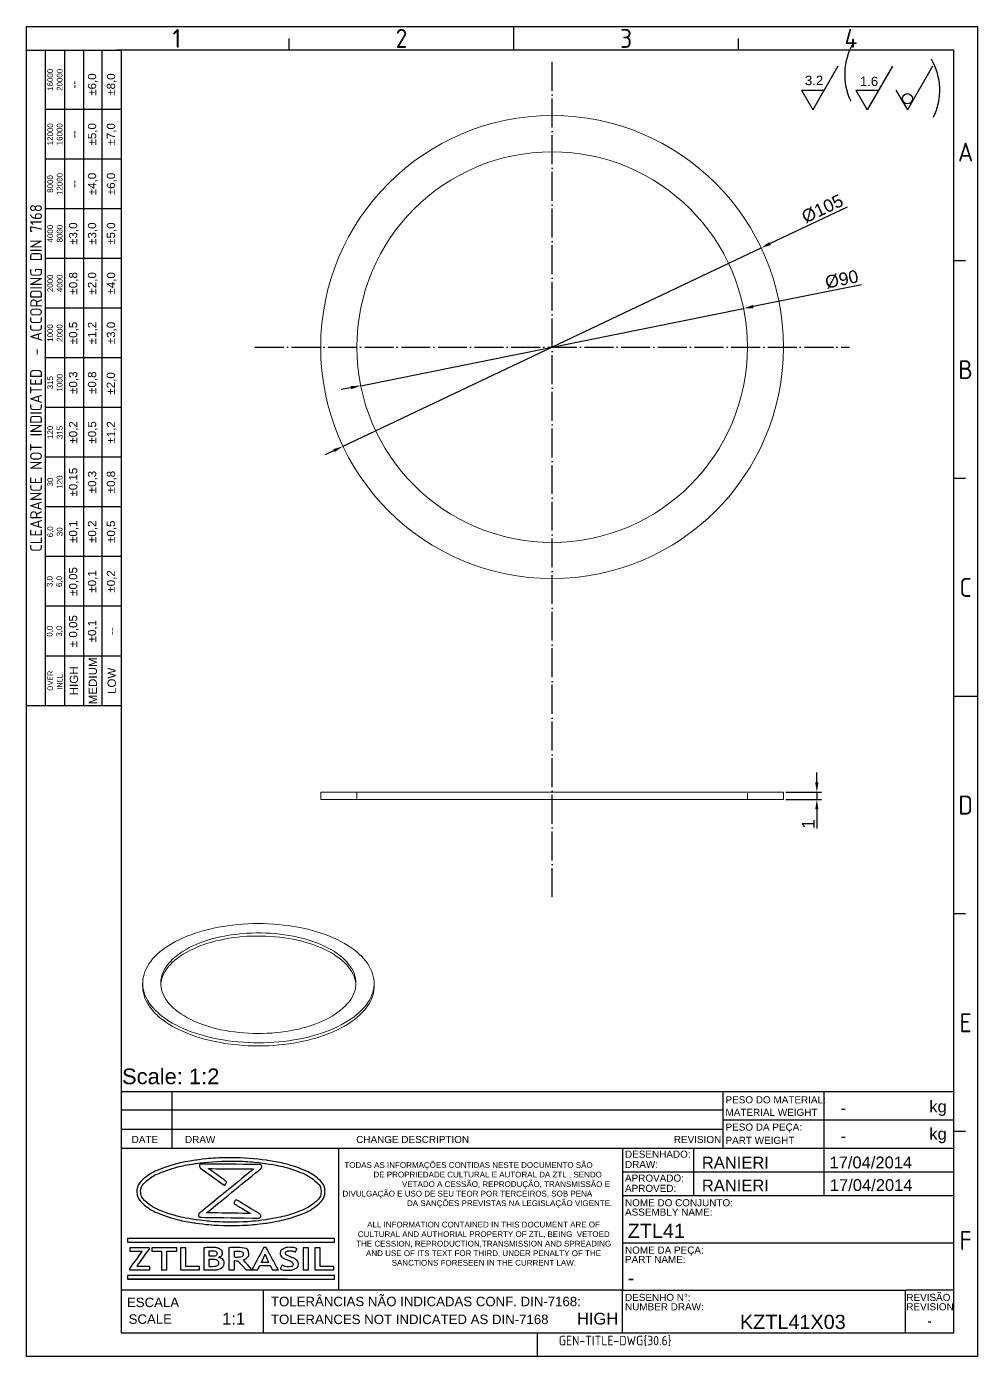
# Model space of a CAD drawing. Header units: millimetres. Extents: x 4337 to 4534, y 1258 to 1534.
import ezdxf
from ezdxf.enums import TextEntityAlignment as Align

# ---------------------------------------------------------------- set-up
doc = ezdxf.new("R2010")
doc.units = ezdxf.units.MM
for name, pattern in [('ACAD_ISO02W100', [15, 12, -3]), ('ACAD_ISO04W100', [30, 24, -3, 0, -3]), ('HIDDEN', [1.905, 1.27, -0.635])]:
    doc.linetypes.add(name, pattern=pattern)
for name, color, linetype, lineweight in [('AM_4', 1, 'ACAD_ISO04W100', 25), ('AM_5', 5, 'Continuous', 25), ('AM_8', 40, 'ACAD_ISO02W100', 35)]:
    doc.layers.add(name, color=color, linetype=linetype, lineweight=lineweight)
doc.layers.add('Camada 1', color=7, linetype='Continuous')
doc.styles.add('ACISOTS', font='isocp.shx', dxfattribs={"height": 1})
doc.styles.get("Standard").update_dxf_attribs({"font": 'arial.ttf'})
doc.dimstyles.new('ISO-25', dxfattribs={"dimscale": 0.75, "dimtxt": 3.5, "dimasz": 2.75, "dimexe": 1.25, "dimexo": 0.625, "dimtad": 1, "dimtxsty": 'Standard', "dimcen": 2.5, "dimadec": 0, "dimazin": 0, "dimtfac": 1, "dimtmove": 0, "dimatfit": 3, "dimfxl": 1, "dimarcsym": 0})

# ---------------------------------------------------------------- blocks, each defined once
blk = doc.blocks.new('*D31')
at = {"layer": 'AM_5', "color": 0, "lineweight": -2, "ltscale": 0.25, "transparency": 16777216}
for p, q in [((4506.86, 1496.44), (4490.86, 1488.85)), ((4402.27, 1446.82), (4489, 1487.97)), ((4400.4, 1445.93), (4398.54, 1445.05))]:
    blk.add_line(p, q, dxfattribs=at)
at = {"layer": 'AM_5', "color": 0, "ltscale": 0.25, "transparency": 16777216}
for points in [[(4490.71, 1489.17), (4491.01, 1488.54), (4489, 1487.97)], [(4400.26, 1446.24), (4400.55, 1445.62), (4402.27, 1446.82)]]:
    blk.add_solid(points, dxfattribs=at)
at = {"layer": 'Defpoints', "color": 0, "ltscale": 0.25, "transparency": 16777216}
for p in [(4489, 1487.97), (4402.27, 1446.82)]:
    blk.add_point(p, dxfattribs=at)
at = {"layer": 'AM_5', "color": 0, "ltscale": 0.25, "transparency": 16777216, "insert": (4501.71, 1496.08), "char_height": 2.625, "attachment_point": 5, "rotation": 25.3835}
blk.add_mtext('%%C105', dxfattribs=at)
blk = doc.blocks.new('*D32')
at = {"layer": 'AM_5', "color": 0, "lineweight": -2, "ltscale": 0.25, "transparency": 16777216}
for p, q in [((4509.79, 1480.33), (4487.36, 1475.81)), ((4405.93, 1459.39), (4485.33, 1475.4)), ((4403.91, 1458.98), (4401.89, 1458.57))]:
    blk.add_line(p, q, dxfattribs=at)
at = {"layer": 'AM_5', "color": 0, "ltscale": 0.25, "transparency": 16777216}
for points in [[(4487.29, 1476.14), (4487.42, 1475.47), (4485.33, 1475.4)], [(4403.84, 1459.32), (4403.98, 1458.65), (4405.93, 1459.39)]]:
    blk.add_solid(points, dxfattribs=at)
at = {"layer": 'Defpoints', "color": 0, "ltscale": 0.25, "transparency": 16777216}
for p in [(4485.33, 1475.4), (4405.93, 1459.39)]:
    blk.add_point(p, dxfattribs=at)
at = {"layer": 'AM_5', "color": 0, "ltscale": 0.25, "transparency": 16777216, "insert": (4505.72, 1481.43), "char_height": 2.625, "attachment_point": 5, "rotation": 11.3987}
blk.add_mtext('%%C90', dxfattribs=at)
blk = doc.blocks.new('*D33')
at = {"layer": 'AM_5', "color": 0, "lineweight": -2, "ltscale": 0.25, "transparency": 16777216}
for p, q in [((4500.55, 1377.16), (4500.55, 1379.22)), ((4494.1, 1375.09), (4501.48, 1375.09)), ((4494.1, 1373.59), (4501.48, 1373.59)), ((4500.55, 1375.09), (4500.55, 1373.59)), ((4500.55, 1371.53), (4500.55, 1367.56))]:
    blk.add_line(p, q, dxfattribs=at)
at = {"layer": 'AM_5', "color": 0, "ltscale": 0.25, "transparency": 16777216}
for points in [[(4500.2, 1377.16), (4500.89, 1377.16), (4500.55, 1375.09)], [(4500.2, 1371.53), (4500.89, 1371.53), (4500.55, 1373.59)]]:
    blk.add_solid(points, dxfattribs=at)
at = {"layer": 'Defpoints', "color": 0, "ltscale": 0.25, "transparency": 16777216}
for p in [(4493.63, 1375.09), (4493.63, 1373.59), (4500.55, 1373.59)]:
    blk.add_point(p, dxfattribs=at)
at = {"layer": 'AM_5', "color": 0, "ltscale": 0.25, "transparency": 16777216, "insert": (4498.76, 1368.52), "char_height": 2.62, "attachment_point": 5, "rotation": 90}
blk.add_mtext('1', dxfattribs=at)

msp = doc.modelspace()

# ---------------------------------------------------------------- linework, layer by layer
at = {"color": 135, "lineweight": 25}
for p, q in [((4336.627, 1258.121), (4336.627, 1533.846)), ((4336.627, 1533.846), (4533.853, 1533.846)), ((4437.693, 1528.94), (4437.693, 1533.846)), ((4533.853, 1533.846), (4533.853, 1258.121)), ((4391.085, 1528.94), (4391.085, 1531.393)), ((4484.301, 1528.94), (4484.301, 1531.393)), ((4340.552, 1393.04), (4340.552, 1528.94)), ((4344.476, 1528.94), (4344.476, 1393.04)), ((4348.401, 1528.94), (4348.401, 1393.04)), ((4352.326, 1393.04), (4352.326, 1528.94)), ((4356.251, 1516.674), (4340.552, 1516.674)), ((4356.251, 1506.372), (4340.552, 1506.372)), ((4356.251, 1496.069), (4340.552, 1496.069)), ((4356.251, 1485.766), (4340.552, 1485.766)), ((4531.4, 1485.275), (4528.947, 1485.275)), ((4356.251, 1475.463), (4340.552, 1475.463)), ((4356.251, 1465.16), (4340.552, 1465.16)), ((4356.251, 1454.857), (4340.552, 1454.857)), ((4356.251, 1444.554), (4340.552, 1444.554)), ((4531.4, 1440.139), (4528.947, 1440.139)), ((4356.251, 1434.251), (4340.552, 1434.251)), ((4356.251, 1423.948), (4340.552, 1423.948)), ((4356.251, 1413.646), (4340.552, 1413.646)), ((4356.251, 1403.343), (4340.552, 1403.343)), ((4528.947, 1395.002), (4533.853, 1395.002)), ((4531.4, 1349.866), (4528.947, 1349.866)), ((4531.4, 1304.729), (4528.947, 1304.729)), ((4442.599, 1258.121), (4442.599, 1263.027)), ((4533.853, 1258.121), (4336.627, 1258.121))]:
    msp.add_line(p, q, dxfattribs=at)
for p, q in [((4528.947, 1528.94), (4355.27, 1528.94)), ((4356.251, 1528.94), (4356.251, 1263.027)), ((4528.947, 1263.027), (4528.947, 1528.94)), ((4356.251, 1313.07), (4528.947, 1313.07)), ((4356.251, 1313.07), (4356.251, 1263.027)), ((4356.251, 1313.07), (4481.11, 1313.07)), ((4366.852, 1301.295), (4366.852, 1313.07)), ((4481.11, 1301.295), (4481.11, 1313.07)), ((4501.963, 1313.07), (4501.963, 1307.182)), ((4528.947, 1263.027), (4528.947, 1313.07)), ((4481.11, 1309.145), (4356.251, 1309.145)), ((4481.11, 1307.182), (4528.947, 1307.182)), ((4501.963, 1307.182), (4501.963, 1301.295)), ((4356.251, 1305.22), (4481.11, 1305.22)), ((4356.251, 1301.295), (4460.261, 1301.295)), ((4401.322, 1301.295), (4401.322, 1271.858)), ((4460.261, 1301.295), (4460.261, 1282.652)), ((4460.261, 1301.295), (4528.947, 1301.295)), ((4474.98, 1301.295), (4474.98, 1291.483)), ((4501.963, 1301.295), (4501.963, 1291.483)), ((4460.261, 1296.389), (4528.947, 1296.389)), ((4460.261, 1291.483), (4528.947, 1291.483)), ((4460.261, 1282.652), (4460.261, 1271.858)), ((4460.261, 1281.67), (4528.947, 1281.67)), ((4460.261, 1271.858), (4356.251, 1271.858)), ((4385.688, 1271.858), (4385.688, 1263.027)), ((4460.261, 1263.027), (4460.261, 1271.858)), ((4460.261, 1271.858), (4519.135, 1271.858)), ((4518.893, 1271.858), (4518.893, 1263.027)), ((4528.947, 1271.858), (4519.135, 1271.858)), ((4356.251, 1263.027), (4528.947, 1263.027)), ((4356.251, 1263.027), (4528.947, 1263.027))]:
    msp.add_line(p, q)
at = {"color": 7, "linetype": 'Continuous', "lineweight": 15}
for p, q in [((4397.633, 1375.093), (4397.633, 1373.593)), ((4397.633, 1375.093), (4493.633, 1375.093)), ((4397.633, 1373.593), (4493.633, 1373.593)), ((4493.633, 1373.593), (4493.633, 1375.093)), ((4360.701, 1335.503), (4360.701, 1334.86)), ((4408.701, 1334.86), (4408.701, 1335.503))]:
    msp.add_line(p, q, dxfattribs=at)
at = {"color": 7, "linetype": 'HIDDEN', "lineweight": 0}
for p, q in [((4405.133, 1375.093), (4405.133, 1373.593)), ((4486.133, 1373.593), (4486.133, 1375.093))]:
    msp.add_line(p, q, dxfattribs=at)
at = {"color": 135, "lineweight": 25}
msp.add_lwpolyline([(4356.251, 1528.94), (4356.251, 1393.04), (4336.627, 1393.04), (4336.627, 1528.94)], close=True, dxfattribs=at)
at = {"color": 7, "linetype": 'Continuous', "lineweight": 15, "flags": 128}
for points in [[(4373.5, 1324.57), (4374.45, 1324.326), (4375.42, 1324.103), (4376.408, 1323.903), (4377.412, 1323.725), (4378.431, 1323.571), (4379.462, 1323.44), (4380.503, 1323.332), (4381.552, 1323.248), (4382.608, 1323.189), (4383.667, 1323.153), (4384.729, 1323.142), (4385.79, 1323.154), (4386.85, 1323.191), (4387.905, 1323.252), (4388.954, 1323.337), (4389.995, 1323.446), (4391.025, 1323.579), (4392.043, 1323.734), (4393.046, 1323.913), (4394.034, 1324.115), (4395.003, 1324.338), (4395.951, 1324.584), (4396.878, 1324.851), (4397.781, 1325.139), (4398.658, 1325.447), (4399.508, 1325.775), (4400.329, 1326.122), (4401.119, 1326.487), (4401.878, 1326.87), (4402.602, 1327.269), (4403.292, 1327.685), (4403.945, 1328.117), (4404.561, 1328.562), (4405.137, 1329.021), (4405.674, 1329.493), (4406.169, 1329.977), (4406.623, 1330.472), (4407.033, 1330.976), (4407.4, 1331.489), (4407.723, 1332.01), (4408, 1332.538), (4408.232, 1333.072), (4408.418, 1333.61), (4408.557, 1334.152), (4408.65, 1334.697), (4408.695, 1335.244), (4408.694, 1335.791), (4408.646, 1336.337), (4408.551, 1336.882), (4408.409, 1337.424), (4408.221, 1337.962), (4407.987, 1338.495), (4407.707, 1339.023), (4407.382, 1339.543), (4407.013, 1340.056), (4406.6, 1340.56), (4406.144, 1341.054), (4405.646, 1341.537), (4405.108, 1342.008), (4404.529, 1342.467), (4403.911, 1342.912), (4403.256, 1343.342), (4402.565, 1343.757), (4401.838, 1344.156), (4401.078, 1344.538), (4400.286, 1344.902), (4399.464, 1345.248), (4398.612, 1345.575), (4397.734, 1345.882), (4396.829, 1346.169), (4395.901, 1346.435), (4394.952, 1346.679), (4393.982, 1346.902), (4392.994, 1347.102), (4391.989, 1347.28), (4390.971, 1347.434), (4389.94, 1347.565), (4388.899, 1347.673), (4387.849, 1347.757), (4386.794, 1347.816), (4385.734, 1347.852), (4384.673, 1347.863), (4383.611, 1347.851), (4382.552, 1347.814), (4381.496, 1347.753), (4380.447, 1347.668), (4379.407, 1347.559), (4378.376, 1347.427), (4377.359, 1347.271), (4376.355, 1347.092), (4375.368, 1346.891), (4374.399, 1346.667), (4373.45, 1346.421), (4372.523, 1346.154), (4371.621, 1345.866), (4370.743, 1345.558), (4369.893, 1345.23), (4369.072, 1344.884), (4368.282, 1344.518), (4367.524, 1344.135), (4366.799, 1343.736), (4366.11, 1343.32), (4365.456, 1342.889), (4364.841, 1342.443), (4364.264, 1341.984), (4363.728, 1341.512), (4363.232, 1341.028), (4362.779, 1340.534), (4362.368, 1340.029), (4362.001, 1339.516), (4361.679, 1338.995), (4361.401, 1338.467), (4361.169, 1337.933), (4360.984, 1337.395), (4360.844, 1336.853), (4360.752, 1336.308), (4360.706, 1335.761), (4360.707, 1335.215), (4360.755, 1334.668), (4360.851, 1334.124), (4360.992, 1333.582), (4361.18, 1333.043), (4361.415, 1332.51), (4361.695, 1331.982), (4362.019, 1331.462), (4362.389, 1330.949), (4362.802, 1330.445), (4363.257, 1329.951), (4363.755, 1329.468), (4364.294, 1328.997), (4364.873, 1328.538), (4365.49, 1328.093), (4366.145, 1327.663), (4366.837, 1327.248), (4367.563, 1326.849), (4368.323, 1326.467), (4369.115, 1326.103), (4369.938, 1325.757), (4370.789, 1325.43), (4371.668, 1325.123), (4372.572, 1324.836), (4373.5, 1324.57)], [(4375.25, 1326.278), (4376.12, 1326.056), (4377.009, 1325.855), (4377.916, 1325.676), (4378.838, 1325.52), (4379.775, 1325.386), (4380.722, 1325.276), (4381.678, 1325.19), (4382.642, 1325.127), (4383.61, 1325.088), (4384.581, 1325.073), (4385.552, 1325.082), (4386.521, 1325.115), (4387.486, 1325.172), (4388.444, 1325.253), (4389.394, 1325.357), (4390.333, 1325.485), (4391.259, 1325.635), (4392.17, 1325.808), (4393.064, 1326.004), (4393.939, 1326.222), (4394.792, 1326.46), (4395.622, 1326.72), (4396.427, 1327), (4397.205, 1327.299), (4397.954, 1327.617), (4398.673, 1327.954), (4399.36, 1328.307), (4400.013, 1328.678), (4400.631, 1329.064), (4401.212, 1329.464), (4401.755, 1329.879), (4402.259, 1330.307), (4402.722, 1330.746), (4403.144, 1331.197), (4403.524, 1331.657), (4403.86, 1332.126), (4404.153, 1332.603), (4404.4, 1333.087), (4404.602, 1333.576), (4404.759, 1334.07), (4404.869, 1334.567), (4404.933, 1335.066), (4404.95, 1335.566), (4404.921, 1336.066), (4404.845, 1336.564), (4404.723, 1337.061), (4404.555, 1337.553), (4404.342, 1338.041), (4404.083, 1338.523), (4403.779, 1338.998), (4403.432, 1339.466), (4403.041, 1339.924), (4402.609, 1340.371), (4402.135, 1340.808), (4401.621, 1341.232), (4401.068, 1341.644), (4400.478, 1342.041), (4399.851, 1342.423), (4399.189, 1342.789), (4398.494, 1343.138), (4397.768, 1343.47), (4397.011, 1343.784), (4396.226, 1344.078), (4395.414, 1344.353), (4394.578, 1344.607), (4393.719, 1344.841), (4392.839, 1345.053), (4391.941, 1345.243), (4391.026, 1345.41), (4390.096, 1345.555), (4389.154, 1345.677), (4388.202, 1345.775), (4387.242, 1345.85), (4386.276, 1345.9), (4385.306, 1345.927), (4384.335, 1345.93), (4383.365, 1345.909), (4382.397, 1345.864), (4381.435, 1345.796), (4380.481, 1345.703), (4379.536, 1345.587), (4378.603, 1345.448), (4377.685, 1345.286), (4376.782, 1345.102), (4375.898, 1344.895), (4375.033, 1344.667), (4374.191, 1344.418), (4373.374, 1344.148), (4372.582, 1343.858), (4371.818, 1343.549), (4371.084, 1343.222), (4370.381, 1342.877), (4369.711, 1342.515), (4369.075, 1342.136), (4368.476, 1341.743), (4367.913, 1341.335), (4367.39, 1340.914), (4366.906, 1340.48), (4366.463, 1340.035), (4366.062, 1339.579), (4365.704, 1339.115), (4365.39, 1338.641), (4365.12, 1338.161), (4364.895, 1337.674), (4364.715, 1337.183), (4364.582, 1336.687), (4364.495, 1336.189), (4364.454, 1335.689), (4364.46, 1335.189), (4364.512, 1334.69), (4364.611, 1334.192), (4364.756, 1333.698), (4364.947, 1333.207), (4365.184, 1332.722), (4365.465, 1332.243), (4365.79, 1331.772), (4366.159, 1331.309), (4366.571, 1330.856), (4367.025, 1330.414), (4367.519, 1329.983), (4368.052, 1329.565), (4368.624, 1329.161), (4369.233, 1328.771), (4369.877, 1328.397), (4370.556, 1328.039), (4371.267, 1327.699), (4372.009, 1327.376), (4372.78, 1327.072), (4373.578, 1326.787), (4374.402, 1326.522), (4375.25, 1326.278)], [(4404.941, 1335.181), (4404.921, 1335.423), (4404.845, 1335.922), (4404.723, 1336.418), (4404.555, 1336.91), (4404.342, 1337.398), (4404.083, 1337.88), (4403.779, 1338.356), (4403.432, 1338.823), (4403.041, 1339.281), (4402.609, 1339.728), (4402.135, 1340.165), (4401.621, 1340.59), (4401.068, 1341.001), (4400.478, 1341.398), (4399.851, 1341.78), (4399.189, 1342.146), (4398.494, 1342.495), (4397.768, 1342.827), (4397.011, 1343.141), (4396.226, 1343.435), (4395.414, 1343.71), (4394.578, 1343.964), (4393.719, 1344.198), (4392.839, 1344.41), (4391.941, 1344.6), (4391.026, 1344.767), (4390.096, 1344.912), (4389.154, 1345.034), (4388.202, 1345.132), (4387.242, 1345.207), (4386.276, 1345.258), (4385.306, 1345.285), (4384.335, 1345.287), (4383.365, 1345.266), (4382.397, 1345.221), (4381.435, 1345.153), (4380.481, 1345.06), (4379.536, 1344.944), (4378.603, 1344.805), (4377.685, 1344.643), (4376.782, 1344.459), (4375.898, 1344.252), (4375.033, 1344.024), (4374.191, 1343.775), (4373.374, 1343.505), (4372.582, 1343.215), (4371.818, 1342.906), (4371.084, 1342.579), (4370.381, 1342.234), (4369.711, 1341.872), (4369.075, 1341.494), (4368.476, 1341.1), (4367.913, 1340.692), (4367.39, 1340.271), (4366.906, 1339.837), (4366.463, 1339.392), (4366.062, 1338.937), (4365.704, 1338.472), (4365.39, 1337.998), (4365.12, 1337.518), (4364.895, 1337.031), (4364.715, 1336.54), (4364.582, 1336.044), (4364.495, 1335.546), (4364.46, 1335.181)], [(4360.701, 1334.86), (4360.707, 1334.572), (4360.755, 1334.025), (4360.851, 1333.481), (4360.992, 1332.939), (4361.18, 1332.4), (4361.415, 1331.867), (4361.695, 1331.339), (4362.019, 1330.819), (4362.389, 1330.306), (4362.802, 1329.802), (4363.257, 1329.308), (4363.755, 1328.825), (4364.294, 1328.354), (4364.873, 1327.895), (4365.49, 1327.45), (4366.145, 1327.02), (4366.837, 1326.605), (4367.563, 1326.206), (4368.323, 1325.824), (4369.115, 1325.46), (4369.938, 1325.114), (4370.789, 1324.787), (4371.668, 1324.48), (4372.572, 1324.193), (4373.5, 1323.927)], [(4373.5, 1323.927), (4374.45, 1323.683), (4375.42, 1323.46), (4376.408, 1323.26), (4377.412, 1323.083), (4378.431, 1322.928), (4379.462, 1322.797), (4380.503, 1322.689), (4381.552, 1322.606), (4382.608, 1322.546), (4383.667, 1322.51), (4384.729, 1322.499), (4385.79, 1322.511), (4386.85, 1322.548), (4387.905, 1322.609), (4388.954, 1322.694), (4389.995, 1322.803), (4391.025, 1322.936), (4392.043, 1323.091), (4393.046, 1323.27), (4394.034, 1323.472), (4395.003, 1323.695), (4395.951, 1323.941), (4396.878, 1324.208), (4397.781, 1324.496), (4398.658, 1324.804), (4399.508, 1325.132), (4400.329, 1325.479), (4401.119, 1325.844), (4401.878, 1326.227), (4402.602, 1326.627), (4403.292, 1327.042), (4403.945, 1327.474), (4404.561, 1327.919), (4405.137, 1328.379), (4405.674, 1328.85), (4406.169, 1329.334), (4406.623, 1329.829), (4407.033, 1330.333), (4407.4, 1330.846), (4407.723, 1331.367), (4408, 1331.895), (4408.232, 1332.429), (4408.418, 1332.967), (4408.557, 1333.51), (4408.65, 1334.054), (4408.695, 1334.601), (4408.701, 1334.86)]]:
    msp.add_lwpolyline(points, dxfattribs=at)
at = {"color": 7, "linetype": 'Continuous', "lineweight": 15}
for radius in [48, 40.5]:
    msp.add_circle((4445.633, 1467.394), radius, dxfattribs=at)
at = {"layer": 'AM_4', "ltscale": 0.25}
for p, q in [((4445.633, 1353.335), (4445.633, 1527.03)), ((4383.968, 1467.394), (4507.297, 1467.394))]:
    msp.add_line(p, q, dxfattribs=at)
at = {"layer": 'AM_5'}
for p, q in [((4504.932, 1525.608), (4499.715, 1516.572)), ((4516.23, 1525.608), (4511.013, 1516.572)), ((4524.538, 1525.608), (4519.321, 1516.572)), ((4497.343, 1520.679), (4502.086, 1520.679)), ((4497.343, 1520.679), (4499.715, 1516.572)), ((4508.642, 1520.679), (4513.385, 1520.679)), ((4508.642, 1520.679), (4511.013, 1516.572)), ((4516.95, 1520.679), (4519.321, 1516.572))]:
    msp.add_line(p, q, dxfattribs=at)
msp.add_circle((4519.33, 1518.899), 1.052, dxfattribs=at)
for centre, start, end in [((4519.087, 1523.941), 149.81687, 205.95777), ((4513.275, 1520.67), 334.04223, 30.18313)]:
    msp.add_arc(centre, 12.771, start, end, dxfattribs=at)
at = {"layer": 'AM_8', "color": 0, "linetype": 'Continuous'}
msp.add_line((4357.551, 1274.154), (4390.623, 1274.154), dxfattribs=at)
at = {"layer": 'Camada 1'}
for points, knots in [([(4379.008, 1299.307), (4381.612, 1299.307), (4384.101, 1299.125), (4386.375, 1298.795), (4386.375, 1298.795), (4388.738, 1298.452), (4390.869, 1297.949), (4392.657, 1297.325), (4392.657, 1297.325), (4394.492, 1296.684), (4395.973, 1295.911), (4396.985, 1295.046), (4396.985, 1295.046), (4397.97, 1294.204), (4398.515, 1293.273), (4398.515, 1292.288), (4398.515, 1292.288), (4398.515, 1291.303), (4397.97, 1290.371), (4396.985, 1289.529), (4396.985, 1289.529), (4395.973, 1288.664), (4394.492, 1287.891), (4392.657, 1287.251), (4392.657, 1287.251), (4390.869, 1286.627), (4388.738, 1286.123), (4386.375, 1285.78), (4386.375, 1285.78), (4384.101, 1285.45), (4381.612, 1285.268), (4379.008, 1285.268), (4379.008, 1285.268), (4376.403, 1285.268), (4373.914, 1285.45), (4371.64, 1285.78), (4371.64, 1285.78), (4369.277, 1286.123), (4367.146, 1286.627), (4365.358, 1287.251), (4365.358, 1287.251), (4363.523, 1287.891), (4362.043, 1288.664), (4361.03, 1289.529), (4361.03, 1289.529), (4360.045, 1290.371), (4359.5, 1291.303), (4359.5, 1292.288), (4359.5, 1292.288), (4359.5, 1293.273), (4360.045, 1294.204), (4361.03, 1295.046), (4361.03, 1295.046), (4362.043, 1295.911), (4363.523, 1296.684), (4365.358, 1297.325), (4365.358, 1297.325), (4367.146, 1297.949), (4369.277, 1298.452), (4371.64, 1298.795), (4371.64, 1298.795), (4373.914, 1299.125), (4376.403, 1299.307), (4379.008, 1299.307)], [0, 0, 0, 0, 0.0588235, 0.0588235, 0.0588235, 0.0882353, 0.1176471, 0.1176471, 0.1176471, 0.1470588, 0.1764706, 0.1764706, 0.1764706, 0.2058824, 0.2352941, 0.2352941, 0.2352941, 0.2647059, 0.2941176, 0.2941176, 0.2941176, 0.3235294, 0.3529412, 0.3529412, 0.3529412, 0.3823529, 0.4117647, 0.4117647, 0.4117647, 0.4411765, 0.4705882, 0.4705882, 0.4705882, 0.5, 0.5294118, 0.5294118, 0.5294118, 0.5588235, 0.5882353, 0.5882353, 0.5882353, 0.6176471, 0.6470588, 0.6470588, 0.6470588, 0.6764706, 0.7058824, 0.7058824, 0.7058824, 0.7352941, 0.7647059, 0.7647059, 0.7647059, 0.7941176, 0.8235294, 0.8235294, 0.8235294, 0.8529412, 0.8823529, 0.8823529, 0.8823529, 0.9411765, 1, 1, 1, 1]), ([(4379.008, 1298.615), (4376.449, 1298.615), (4374.007, 1298.437), (4371.781, 1298.114), (4371.781, 1298.114), (4369.467, 1297.779), (4367.385, 1297.289), (4365.643, 1296.681), (4365.643, 1296.681), (4363.948, 1296.089), (4362.582, 1295.391), (4361.652, 1294.623), (4361.652, 1294.623), (4360.769, 1293.894), (4360.281, 1293.105), (4360.281, 1292.288), (4360.281, 1292.288), (4360.281, 1291.471), (4360.769, 1290.681), (4361.652, 1289.953), (4361.652, 1289.953), (4362.582, 1289.185), (4363.948, 1288.486), (4365.643, 1287.894), (4365.643, 1287.894), (4367.385, 1287.286), (4369.467, 1286.796), (4371.781, 1286.461), (4371.781, 1286.461), (4374.007, 1286.138), (4376.449, 1285.96), (4379.008, 1285.96), (4379.008, 1285.96), (4381.567, 1285.96), (4384.008, 1286.138), (4386.235, 1286.461), (4386.235, 1286.461), (4388.548, 1286.796), (4390.63, 1287.286), (4392.372, 1287.894), (4392.372, 1287.894), (4394.067, 1288.486), (4395.433, 1289.185), (4396.363, 1289.953), (4396.363, 1289.953), (4397.246, 1290.681), (4397.734, 1291.471), (4397.734, 1292.288), (4397.734, 1292.288), (4397.734, 1293.105), (4397.246, 1293.894), (4396.363, 1294.623), (4396.363, 1294.623), (4395.433, 1295.391), (4394.067, 1296.089), (4392.372, 1296.681), (4392.372, 1296.681), (4390.63, 1297.289), (4388.548, 1297.779), (4386.234, 1298.114), (4386.234, 1298.114), (4384.008, 1298.437), (4381.566, 1298.615), (4379.008, 1298.615)], [0, 0, 0, 0, 0.0588235, 0.0588235, 0.0588235, 0.0882353, 0.1176471, 0.1176471, 0.1176471, 0.1470588, 0.1764706, 0.1764706, 0.1764706, 0.2058824, 0.2352941, 0.2352941, 0.2352941, 0.2647059, 0.2941176, 0.2941176, 0.2941176, 0.3235294, 0.3529412, 0.3529412, 0.3529412, 0.3823529, 0.4117647, 0.4117647, 0.4117647, 0.4411765, 0.4705882, 0.4705882, 0.4705882, 0.5, 0.5294118, 0.5294118, 0.5294118, 0.5588235, 0.5882353, 0.5882353, 0.5882353, 0.6176471, 0.6470588, 0.6470588, 0.6470588, 0.6764706, 0.7058824, 0.7058824, 0.7058824, 0.7352941, 0.7647059, 0.7647059, 0.7647059, 0.7941176, 0.8235294, 0.8235294, 0.8235294, 0.8529412, 0.8823529, 0.8823529, 0.8823529, 0.9411765, 1, 1, 1, 1]), ([(4377.385, 1293.782), (4377.385, 1293.782), (4372.712, 1297.131), (4372.712, 1297.131), (4372.712, 1297.131), (4372.364, 1297.381), (4372.505, 1298.013), (4372.915, 1298.01), (4372.915, 1298.01), (4372.915, 1298.01), (4384.985, 1297.913), (4384.985, 1297.913), (4384.985, 1297.913), (4385.381, 1297.91), (4385.528, 1297.312), (4385.205, 1297.049), (4385.205, 1297.049), (4385.205, 1297.049), (4373.968, 1287.894), (4373.968, 1287.894), (4373.968, 1287.894), (4373.968, 1287.894), (4383.075, 1287.748), (4383.075, 1287.748), (4383.075, 1287.748), (4383.075, 1287.748), (4380.012, 1289.593), (4380.012, 1289.593), (4380.012, 1289.593), (4379.811, 1289.715), (4379.609, 1289.836), (4379.785, 1290.257), (4379.785, 1290.257), (4379.96, 1290.678), (4380.162, 1290.557), (4380.363, 1290.435), (4380.363, 1290.435), (4380.363, 1290.435), (4384.955, 1287.669), (4384.955, 1287.669), (4384.955, 1287.669), (4385.331, 1287.442), (4385.198, 1286.768), (4384.775, 1286.775), (4384.775, 1286.775), (4384.775, 1286.775), (4372.706, 1286.969), (4372.706, 1286.969), (4372.706, 1286.969), (4372.31, 1286.975), (4372.166, 1287.57), (4372.488, 1287.833), (4372.488, 1287.833), (4372.488, 1287.833), (4383.713, 1296.978), (4383.713, 1296.978), (4383.713, 1296.978), (4383.713, 1296.978), (4374.358, 1297.053), (4374.358, 1297.053), (4374.358, 1297.053), (4374.358, 1297.053), (4377.789, 1294.595), (4377.789, 1294.595), (4377.789, 1294.595), (4377.98, 1294.458), (4378.171, 1294.321), (4377.969, 1293.914), (4377.969, 1293.914), (4377.767, 1293.508), (4377.576, 1293.645), (4377.385, 1293.782)], [0, 0, 0, 0, 0.0526316, 0.0526316, 0.0526316, 0.0789474, 0.1052632, 0.1052632, 0.1052632, 0.1315789, 0.1578947, 0.1578947, 0.1578947, 0.1842105, 0.2105263, 0.2105263, 0.2105263, 0.2368421, 0.2631579, 0.2631579, 0.2631579, 0.2894737, 0.3157895, 0.3157895, 0.3157895, 0.3421053, 0.3684211, 0.3684211, 0.3684211, 0.3947368, 0.4210526, 0.4210526, 0.4210526, 0.4473684, 0.4736842, 0.4736842, 0.4736842, 0.5, 0.5263158, 0.5263158, 0.5263158, 0.5526316, 0.5789474, 0.5789474, 0.5789474, 0.6052632, 0.6315789, 0.6315789, 0.6315789, 0.6578947, 0.6842105, 0.6842105, 0.6842105, 0.7105263, 0.7368421, 0.7368421, 0.7368421, 0.7631579, 0.7894737, 0.7894737, 0.7894737, 0.8157895, 0.8421053, 0.8421053, 0.8421053, 0.8684211, 0.8947368, 0.8947368, 0.8947368, 0.9473684, 1, 1, 1, 1]), ([(4357.635, 1282.559), (4357.635, 1282.559), (4400.381, 1282.559), (4400.381, 1282.559), (4400.381, 1282.559), (4400.381, 1282.559), (4400.465, 1282.559), (4400.465, 1282.559), (4400.465, 1282.559), (4400.465, 1282.559), (4400.465, 1282.475), (4400.465, 1282.475), (4400.465, 1282.475), (4400.465, 1282.475), (4400.465, 1281.919), (4400.465, 1281.919), (4400.465, 1281.919), (4400.465, 1281.919), (4400.465, 1281.835), (4400.465, 1281.835), (4400.465, 1281.835), (4400.465, 1281.835), (4400.381, 1281.835), (4400.381, 1281.835), (4400.381, 1281.835), (4400.381, 1281.835), (4357.635, 1281.835), (4357.635, 1281.835), (4357.635, 1281.835), (4357.635, 1281.835), (4357.551, 1281.835), (4357.551, 1281.835), (4357.551, 1281.835), (4357.551, 1281.835), (4357.551, 1281.919), (4357.551, 1281.919), (4357.551, 1281.919), (4357.551, 1281.919), (4357.551, 1282.475), (4357.551, 1282.475), (4357.551, 1282.475), (4357.551, 1282.475), (4357.551, 1282.559), (4357.551, 1282.559), (4357.551, 1282.559), (4357.551, 1282.559), (4357.635, 1282.559), (4357.635, 1282.559)], [0, 0, 0, 0, 0.0769231, 0.0769231, 0.0769231, 0.1153846, 0.1538462, 0.1538462, 0.1538462, 0.1923077, 0.2307692, 0.2307692, 0.2307692, 0.2692308, 0.3076923, 0.3076923, 0.3076923, 0.3461538, 0.3846154, 0.3846154, 0.3846154, 0.4230769, 0.4615385, 0.4615385, 0.4615385, 0.5, 0.5384615, 0.5384615, 0.5384615, 0.5769231, 0.6153846, 0.6153846, 0.6153846, 0.6538462, 0.6923077, 0.6923077, 0.6923077, 0.7307692, 0.7692308, 0.7692308, 0.7692308, 0.8076923, 0.8461538, 0.8461538, 0.8461538, 0.9230769, 1, 1, 1, 1]), ([(4357.976, 1276.053), (4357.976, 1276.053), (4357.976, 1276.317), (4357.976, 1276.317), (4357.976, 1276.317), (4357.976, 1276.317), (4360.591, 1279.934), (4360.591, 1279.934), (4360.591, 1279.934), (4360.591, 1279.934), (4358.02, 1279.934), (4358.02, 1279.934), (4358.02, 1279.934), (4358.02, 1279.934), (4358.02, 1280.661), (4358.02, 1280.661), (4358.02, 1280.661), (4358.02, 1280.661), (4362.107, 1280.661), (4362.107, 1280.661), (4362.107, 1280.661), (4362.107, 1280.661), (4362.107, 1280.396), (4362.107, 1280.396), (4362.107, 1280.396), (4362.107, 1280.396), (4359.484, 1276.78), (4359.484, 1276.78), (4359.484, 1276.78), (4359.484, 1276.78), (4362.201, 1276.78), (4362.201, 1276.78), (4362.201, 1276.78), (4362.201, 1276.78), (4362.201, 1276.053), (4362.201, 1276.053), (4362.201, 1276.053), (4362.201, 1276.053), (4357.976, 1276.053), (4357.976, 1276.053)], [0, 0, 0, 0, 0.0909091, 0.0909091, 0.0909091, 0.1363636, 0.1818182, 0.1818182, 0.1818182, 0.2272727, 0.2727273, 0.2727273, 0.2727273, 0.3181818, 0.3636364, 0.3636364, 0.3636364, 0.4090909, 0.4545455, 0.4545455, 0.4545455, 0.5, 0.5454545, 0.5454545, 0.5454545, 0.5909091, 0.6363636, 0.6363636, 0.6363636, 0.6818182, 0.7272727, 0.7272727, 0.7272727, 0.7727273, 0.8181818, 0.8181818, 0.8181818, 0.9090909, 1, 1, 1, 1]), ([(4365.736, 1279.934), (4365.736, 1279.934), (4365.736, 1276.053), (4365.736, 1276.053), (4365.736, 1276.053), (4365.736, 1276.053), (4364.623, 1276.053), (4364.623, 1276.053), (4364.623, 1276.053), (4364.623, 1276.053), (4364.623, 1279.934), (4364.623, 1279.934), (4364.623, 1279.934), (4364.623, 1279.934), (4362.629, 1279.934), (4362.629, 1279.934), (4362.629, 1279.934), (4362.629, 1279.934), (4362.629, 1280.661), (4362.629, 1280.661), (4362.629, 1280.661), (4362.629, 1280.661), (4367.819, 1280.661), (4367.819, 1280.661), (4367.819, 1280.661), (4367.819, 1280.661), (4367.819, 1279.934), (4367.819, 1279.934), (4367.819, 1279.934), (4367.819, 1279.934), (4365.736, 1279.934), (4365.736, 1279.934)], [0, 0, 0, 0, 0.1111111, 0.1111111, 0.1111111, 0.1666667, 0.2222222, 0.2222222, 0.2222222, 0.2777778, 0.3333333, 0.3333333, 0.3333333, 0.3888889, 0.4444444, 0.4444444, 0.4444444, 0.5, 0.5555556, 0.5555556, 0.5555556, 0.6111111, 0.6666667, 0.6666667, 0.6666667, 0.7222222, 0.7777778, 0.7777778, 0.7777778, 0.8888889, 1, 1, 1, 1]), ([(4368.546, 1276.053), (4368.546, 1276.053), (4368.546, 1280.661), (4368.546, 1280.661), (4368.546, 1280.661), (4368.546, 1280.661), (4369.659, 1280.661), (4369.659, 1280.661), (4369.659, 1280.661), (4369.659, 1280.661), (4369.659, 1276.78), (4369.659, 1276.78), (4369.659, 1276.78), (4369.659, 1276.78), (4372.493, 1276.78), (4372.493, 1276.78), (4372.493, 1276.78), (4372.493, 1276.78), (4372.493, 1276.053), (4372.493, 1276.053), (4372.493, 1276.053), (4372.493, 1276.053), (4368.546, 1276.053), (4368.546, 1276.053)], [0, 0, 0, 0, 0.1428571, 0.1428571, 0.1428571, 0.2142857, 0.2857143, 0.2857143, 0.2857143, 0.3571429, 0.4285714, 0.4285714, 0.4285714, 0.5, 0.5714286, 0.5714286, 0.5714286, 0.6428571, 0.7142857, 0.7142857, 0.7142857, 0.8571429, 1, 1, 1, 1]), ([(4375.308, 1276.053), (4375.308, 1276.053), (4373.39, 1276.053), (4373.39, 1276.053), (4373.39, 1276.053), (4373.39, 1276.053), (4373.39, 1280.657), (4373.39, 1280.657), (4373.39, 1280.657), (4374.236, 1280.686), (4374.828, 1280.701), (4375.166, 1280.701), (4375.166, 1280.701), (4375.818, 1280.701), (4376.326, 1280.599), (4376.693, 1280.394), (4376.693, 1280.394), (4377.06, 1280.19), (4377.242, 1279.898), (4377.242, 1279.52), (4377.242, 1279.52), (4377.242, 1279.155), (4376.979, 1278.866), (4376.455, 1278.654), (4376.455, 1278.654), (4377.234, 1278.455), (4377.624, 1278.044), (4377.624, 1277.421), (4377.624, 1277.421), (4377.624, 1277.002), (4377.407, 1276.67), (4376.978, 1276.423), (4376.978, 1276.423), (4376.547, 1276.177), (4375.99, 1276.053), (4375.308, 1276.053)], [0, 0, 0, 0, 0.1, 0.1, 0.1, 0.15, 0.2, 0.2, 0.2, 0.25, 0.3, 0.3, 0.3, 0.35, 0.4, 0.4, 0.4, 0.45, 0.5, 0.5, 0.5, 0.55, 0.6, 0.6, 0.6, 0.65, 0.7, 0.7, 0.7, 0.75, 0.8, 0.8, 0.8, 0.9, 1, 1, 1, 1]), ([(4374.503, 1280.004), (4374.503, 1280.004), (4374.503, 1278.899), (4374.503, 1278.899), (4374.503, 1278.899), (4374.674, 1278.892), (4374.854, 1278.887), (4375.042, 1278.887), (4375.042, 1278.887), (4375.767, 1278.887), (4376.129, 1279.087), (4376.129, 1279.487), (4376.129, 1279.487), (4376.129, 1279.842), (4375.801, 1280.019), (4375.142, 1280.019), (4375.142, 1280.019), (4374.968, 1280.019), (4374.755, 1280.013), (4374.503, 1280.004)], [0, 0, 0, 0, 0.1666667, 0.1666667, 0.1666667, 0.25, 0.3333333, 0.3333333, 0.3333333, 0.4166667, 0.5, 0.5, 0.5, 0.5833333, 0.6666667, 0.6666667, 0.6666667, 0.8333333, 1, 1, 1, 1]), ([(4382.142, 1276.053), (4382.142, 1276.053), (4380.469, 1277.956), (4380.469, 1277.956), (4380.469, 1277.956), (4380.301, 1277.958), (4380.066, 1277.965), (4379.762, 1277.978), (4379.762, 1277.978), (4379.762, 1277.978), (4379.762, 1276.053), (4379.762, 1276.053), (4379.762, 1276.053), (4379.762, 1276.053), (4378.607, 1276.053), (4378.607, 1276.053), (4378.607, 1276.053), (4378.607, 1276.053), (4378.607, 1280.661), (4378.607, 1280.661), (4378.607, 1280.661), (4378.669, 1280.661), (4378.91, 1280.668), (4379.331, 1280.684), (4379.331, 1280.684), (4379.75, 1280.7), (4380.088, 1280.708), (4380.345, 1280.708), (4380.345, 1280.708), (4381.937, 1280.708), (4382.733, 1280.255), (4382.733, 1279.349), (4382.733, 1279.349), (4382.733, 1279.076), (4382.622, 1278.828), (4382.403, 1278.604), (4382.403, 1278.604), (4382.184, 1278.38), (4381.907, 1278.222), (4381.573, 1278.129), (4381.573, 1278.129), (4381.573, 1278.129), (4383.426, 1276.053), (4383.426, 1276.053), (4383.426, 1276.053), (4383.426, 1276.053), (4382.142, 1276.053), (4382.142, 1276.053)], [0, 0, 0, 0, 0.0769231, 0.0769231, 0.0769231, 0.1153846, 0.1538462, 0.1538462, 0.1538462, 0.1923077, 0.2307692, 0.2307692, 0.2307692, 0.2692308, 0.3076923, 0.3076923, 0.3076923, 0.3461538, 0.3846154, 0.3846154, 0.3846154, 0.4230769, 0.4615385, 0.4615385, 0.4615385, 0.5, 0.5384615, 0.5384615, 0.5384615, 0.5769231, 0.6153846, 0.6153846, 0.6153846, 0.6538462, 0.6923077, 0.6923077, 0.6923077, 0.7307692, 0.7692308, 0.7692308, 0.7692308, 0.8076923, 0.8461538, 0.8461538, 0.8461538, 0.9230769, 1, 1, 1, 1]), ([(4379.762, 1279.95), (4379.762, 1279.95), (4379.762, 1278.67), (4379.762, 1278.67), (4379.762, 1278.67), (4379.968, 1278.658), (4380.126, 1278.651), (4380.234, 1278.651), (4380.234, 1278.651), (4380.698, 1278.651), (4381.039, 1278.699), (4381.254, 1278.796), (4381.254, 1278.796), (4381.47, 1278.893), (4381.578, 1279.079), (4381.578, 1279.359), (4381.578, 1279.359), (4381.578, 1279.585), (4381.462, 1279.744), (4381.23, 1279.833), (4381.23, 1279.833), (4380.999, 1279.923), (4380.636, 1279.968), (4380.139, 1279.968), (4380.139, 1279.968), (4380.019, 1279.968), (4379.893, 1279.963), (4379.762, 1279.95)], [0, 0, 0, 0, 0.125, 0.125, 0.125, 0.1875, 0.25, 0.25, 0.25, 0.3125, 0.375, 0.375, 0.375, 0.4375, 0.5, 0.5, 0.5, 0.5625, 0.625, 0.625, 0.625, 0.6875, 0.75, 0.75, 0.75, 0.875, 1, 1, 1, 1]), ([(4387.62, 1276.053), (4387.62, 1276.053), (4387.162, 1276.987), (4387.162, 1276.987), (4387.162, 1276.987), (4387.162, 1276.987), (4385.014, 1276.987), (4385.014, 1276.987), (4385.014, 1276.987), (4385.014, 1276.987), (4384.577, 1276.053), (4384.577, 1276.053), (4384.577, 1276.053), (4384.577, 1276.053), (4383.341, 1276.053), (4383.341, 1276.053), (4383.341, 1276.053), (4383.341, 1276.053), (4385.84, 1280.724), (4385.84, 1280.724), (4385.84, 1280.724), (4385.84, 1280.724), (4386.328, 1280.724), (4386.328, 1280.724), (4386.328, 1280.724), (4386.328, 1280.724), (4388.848, 1276.053), (4388.848, 1276.053), (4388.848, 1276.053), (4388.848, 1276.053), (4387.62, 1276.053), (4387.62, 1276.053)], [0, 0, 0, 0, 0.1111111, 0.1111111, 0.1111111, 0.1666667, 0.2222222, 0.2222222, 0.2222222, 0.2777778, 0.3333333, 0.3333333, 0.3333333, 0.3888889, 0.4444444, 0.4444444, 0.4444444, 0.5, 0.5555556, 0.5555556, 0.5555556, 0.6111111, 0.6666667, 0.6666667, 0.6666667, 0.7222222, 0.7777778, 0.7777778, 0.7777778, 0.8888889, 1, 1, 1, 1]), ([(4389.212, 1276.308), (4389.212, 1276.308), (4389.624, 1277.041), (4389.624, 1277.041), (4389.624, 1277.041), (4390.062, 1276.815), (4390.494, 1276.702), (4390.919, 1276.702), (4390.919, 1276.702), (4391.574, 1276.702), (4391.9, 1276.869), (4391.9, 1277.204), (4391.9, 1277.204), (4391.9, 1277.362), (4391.822, 1277.511), (4391.669, 1277.654), (4391.669, 1277.654), (4391.516, 1277.797), (4391.197, 1277.957), (4390.716, 1278.134), (4390.716, 1278.134), (4390.236, 1278.311), (4389.912, 1278.457), (4389.745, 1278.571), (4389.745, 1278.571), (4389.578, 1278.686), (4389.45, 1278.821), (4389.359, 1278.979), (4389.359, 1278.979), (4389.27, 1279.135), (4389.225, 1279.309), (4389.225, 1279.5), (4389.225, 1279.5), (4389.225, 1279.857), (4389.403, 1280.152), (4389.758, 1280.387), (4389.758, 1280.387), (4390.113, 1280.622), (4390.569, 1280.739), (4391.126, 1280.739), (4391.126, 1280.739), (4391.85, 1280.739), (4392.382, 1280.639), (4392.722, 1280.44), (4392.722, 1280.44), (4392.722, 1280.44), (4392.383, 1279.736), (4392.383, 1279.736), (4392.383, 1279.736), (4391.993, 1279.941), (4391.58, 1280.044), (4391.147, 1280.044), (4391.147, 1280.044), (4390.89, 1280.044), (4390.692, 1279.994), (4390.55, 1279.895), (4390.55, 1279.895), (4390.408, 1279.795), (4390.338, 1279.666), (4390.338, 1279.507), (4390.338, 1279.507), (4390.338, 1279.243), (4390.735, 1278.968), (4391.532, 1278.682), (4391.532, 1278.682), (4391.951, 1278.532), (4392.253, 1278.392), (4392.439, 1278.266), (4392.439, 1278.266), (4392.624, 1278.139), (4392.766, 1277.991), (4392.862, 1277.822), (4392.862, 1277.822), (4392.96, 1277.654), (4393.008, 1277.465), (4393.008, 1277.258), (4393.008, 1277.258), (4393.008, 1276.884), (4392.808, 1276.577), (4392.407, 1276.337), (4392.407, 1276.337), (4392.006, 1276.095), (4391.469, 1275.975), (4390.795, 1275.975), (4390.795, 1275.975), (4390.211, 1275.975), (4389.684, 1276.086), (4389.212, 1276.308)], [0, 0, 0, 0, 0.0434783, 0.0434783, 0.0434783, 0.0652174, 0.0869565, 0.0869565, 0.0869565, 0.1086957, 0.1304348, 0.1304348, 0.1304348, 0.1521739, 0.173913, 0.173913, 0.173913, 0.1956522, 0.2173913, 0.2173913, 0.2173913, 0.2391304, 0.2608696, 0.2608696, 0.2608696, 0.2826087, 0.3043478, 0.3043478, 0.3043478, 0.326087, 0.3478261, 0.3478261, 0.3478261, 0.3695652, 0.3913043, 0.3913043, 0.3913043, 0.4130435, 0.4347826, 0.4347826, 0.4347826, 0.4565217, 0.4782609, 0.4782609, 0.4782609, 0.5, 0.5217391, 0.5217391, 0.5217391, 0.5434783, 0.5652174, 0.5652174, 0.5652174, 0.5869565, 0.6086957, 0.6086957, 0.6086957, 0.6304348, 0.6521739, 0.6521739, 0.6521739, 0.673913, 0.6956522, 0.6956522, 0.6956522, 0.7173913, 0.7391304, 0.7391304, 0.7391304, 0.7608696, 0.7826087, 0.7826087, 0.7826087, 0.8043478, 0.826087, 0.826087, 0.826087, 0.8478261, 0.8695652, 0.8695652, 0.8695652, 0.8913043, 0.9130435, 0.9130435, 0.9130435, 0.9565217, 1, 1, 1, 1]), ([(4394.013, 1276.053), (4394.013, 1276.053), (4394.013, 1280.661), (4394.013, 1280.661), (4394.013, 1280.661), (4394.013, 1280.661), (4395.127, 1280.661), (4395.127, 1280.661), (4395.127, 1280.661), (4395.127, 1280.661), (4395.127, 1276.053), (4395.127, 1276.053), (4395.127, 1276.053), (4395.127, 1276.053), (4394.013, 1276.053), (4394.013, 1276.053)], [0, 0, 0, 0, 0.2, 0.2, 0.2, 0.3, 0.4, 0.4, 0.4, 0.5, 0.6, 0.6, 0.6, 0.8, 1, 1, 1, 1]), ([(4396.431, 1276.053), (4396.431, 1276.053), (4396.431, 1280.661), (4396.431, 1280.661), (4396.431, 1280.661), (4396.431, 1280.661), (4397.544, 1280.661), (4397.544, 1280.661), (4397.544, 1280.661), (4397.544, 1280.661), (4397.544, 1276.78), (4397.544, 1276.78), (4397.544, 1276.78), (4397.544, 1276.78), (4400.378, 1276.78), (4400.378, 1276.78), (4400.378, 1276.78), (4400.378, 1276.78), (4400.378, 1276.053), (4400.378, 1276.053), (4400.378, 1276.053), (4400.378, 1276.053), (4396.431, 1276.053), (4396.431, 1276.053)], [0, 0, 0, 0, 0.1428571, 0.1428571, 0.1428571, 0.2142857, 0.2857143, 0.2857143, 0.2857143, 0.3571429, 0.4285714, 0.4285714, 0.4285714, 0.5, 0.5714286, 0.5714286, 0.5714286, 0.6428571, 0.7142857, 0.7142857, 0.7142857, 0.8571429, 1, 1, 1, 1]), ([(4374.503, 1278.262), (4374.503, 1278.262), (4374.503, 1276.739), (4374.503, 1276.739), (4374.503, 1276.739), (4374.728, 1276.724), (4374.911, 1276.717), (4375.051, 1276.717), (4375.051, 1276.717), (4375.548, 1276.717), (4375.908, 1276.779), (4376.132, 1276.902), (4376.132, 1276.902), (4376.356, 1277.026), (4376.468, 1277.232), (4376.468, 1277.519), (4376.468, 1277.519), (4376.468, 1277.781), (4376.364, 1277.972), (4376.155, 1278.091), (4376.155, 1278.091), (4375.947, 1278.211), (4375.583, 1278.27), (4375.064, 1278.27), (4375.064, 1278.27), (4374.956, 1278.27), (4374.769, 1278.268), (4374.503, 1278.262)], [0, 0, 0, 0, 0.125, 0.125, 0.125, 0.1875, 0.25, 0.25, 0.25, 0.3125, 0.375, 0.375, 0.375, 0.4375, 0.5, 0.5, 0.5, 0.5625, 0.625, 0.625, 0.625, 0.6875, 0.75, 0.75, 0.75, 0.875, 1, 1, 1, 1]), ([(4386.084, 1279.315), (4386.084, 1279.315), (4385.331, 1277.613), (4385.331, 1277.613), (4385.331, 1277.613), (4385.331, 1277.613), (4386.837, 1277.613), (4386.837, 1277.613), (4386.837, 1277.613), (4386.837, 1277.613), (4386.084, 1279.315), (4386.084, 1279.315)], [0, 0, 0, 0, 0.25, 0.25, 0.25, 0.375, 0.5, 0.5, 0.5, 0.75, 1, 1, 1, 1]), ([(4357.635, 1274.878), (4357.635, 1274.878), (4400.381, 1274.878), (4400.381, 1274.878), (4400.381, 1274.878), (4400.381, 1274.878), (4400.465, 1274.878), (4400.465, 1274.878), (4400.465, 1274.878), (4400.465, 1274.878), (4400.465, 1274.794), (4400.465, 1274.794), (4400.465, 1274.794), (4400.465, 1274.794), (4400.465, 1274.238), (4400.465, 1274.238), (4400.465, 1274.238), (4400.465, 1274.238), (4400.465, 1274.154), (4400.465, 1274.154), (4400.465, 1274.154), (4400.465, 1274.154), (4400.381, 1274.154), (4400.381, 1274.154), (4400.381, 1274.154), (4400.381, 1274.154), (4357.635, 1274.154), (4357.635, 1274.154), (4357.635, 1274.154), (4357.635, 1274.154), (4357.551, 1274.154), (4357.551, 1274.154), (4357.551, 1274.154), (4357.551, 1274.154), (4357.551, 1274.238), (4357.551, 1274.238), (4357.551, 1274.238), (4357.551, 1274.238), (4357.551, 1274.794), (4357.551, 1274.794), (4357.551, 1274.794), (4357.551, 1274.794), (4357.551, 1274.878), (4357.551, 1274.878), (4357.551, 1274.878), (4357.551, 1274.878), (4357.635, 1274.878), (4357.635, 1274.878)], [0, 0, 0, 0, 0.0769231, 0.0769231, 0.0769231, 0.1153846, 0.1538462, 0.1538462, 0.1538462, 0.1923077, 0.2307692, 0.2307692, 0.2307692, 0.2692308, 0.3076923, 0.3076923, 0.3076923, 0.3461538, 0.3846154, 0.3846154, 0.3846154, 0.4230769, 0.4615385, 0.4615385, 0.4615385, 0.5, 0.5384615, 0.5384615, 0.5384615, 0.5769231, 0.6153846, 0.6153846, 0.6153846, 0.6538462, 0.6923077, 0.6923077, 0.6923077, 0.7307692, 0.7692308, 0.7692308, 0.7692308, 0.8076923, 0.8461538, 0.8461538, 0.8461538, 0.9230769, 1, 1, 1, 1])]:
    msp.add_open_spline(points, degree=3, knots=knots, dxfattribs=at)

# ---------------------------------------------------------------- texts
at = {"color": 135, "lineweight": 25, "style": 'ACISOTS'}
for s, p in [('1', (4367.781, 1531.393)), ('2', (4414.389, 1531.393)), ('3', (4460.997, 1531.393)), ('4', (4507.606, 1531.393)), ('A', (4531.4, 1507.843)), ('B', (4531.4, 1462.707)), ('C', (4531.4, 1417.571)), ('D', (4531.4, 1372.434)), ('E', (4531.4, 1327.298)), ('F', (4531.4, 1282.161))]:
    msp.add_text(s, height=3.925, dxfattribs=at).set_placement(p, align=Align.MIDDLE)
for s, height, p in [('PESO DO MATERIAL:', 1.47184, (4481.604, 1310.595)), ('kg', 2.4531, (4523.877, 1308.714)), ('MATERIAL WEIGHT', 1.47184, (4481.604, 1307.988)), ('PESO DA PEÇA:', 1.47184, (4481.604, 1304.938)), ('kg', 2.4531, (4523.877, 1303.054)), ('DATE', 1.4718, (4358.425, 1302.364)), ('DRAW', 1.4718, (4369.482, 1302.364)), ('CHANGE DESCRIPTION', 1.47184, (4404.996, 1302.364)), ('REVISION', 1.4718, (4470.884, 1302.364)), ('PART WEIGHT', 1.47184, (4481.604, 1302.192)), ('DESENHADO:', 1.4718, (4460.755, 1299.314)), ('DRAW:', 1.4718, (4460.755, 1297.196)), ('APROVADO:', 1.4718, (4460.755, 1294.357)), ('APROVED:', 1.4718, (4460.755, 1292.24)), ('NOME DO CONJUNTO:', 1.47184, (4460.755, 1289.245)), ('ASSEMBLY NAME:', 1.47184, (4460.755, 1287.307)), ('NOME DA PEÇA:', 1.47184, (4460.755, 1279.432)), ('PART NAME:', 1.4718, (4460.755, 1277.494)), ('DESENHO N%%d:', 1.47184, (4460.755, 1269.62)), ('REVISÃO', 1.4718, (4519.112, 1269.62)), ('ESCALA', 1.9625, (4357.441, 1268.343)), ('TOLERÂNCIAS NÃO INDICADAS CONF. DIN-7168:', 1.96246, (4387.313, 1268.526)), ('NUMBER DRAW:', 1.47184, (4460.755, 1267.682)), ('REVISION', 1.4718, (4519.112, 1267.682)), ('SCALE', 1.9625, (4357.795, 1264.876)), ('TOLERANCES NOT INDICATED AS DIN-7168', 1.96246, (4387.313, 1264.822))]:
    msp.add_text(s, height=height).set_placement(p)
at = {"color": 135, "lineweight": 25, "attachment_point": 5, "rotation": 90}
for s, insert, char_height, width in [('16000\\P20000', (4342.514, 1522.807), 1.1775, 12.26534), ('--', (4346.439, 1521.826), 1.7171, 10.30289), ('±6,0', (4350.364, 1521.826), 1.7171, 10.30289), ('±8,0', (4354.289, 1521.826), 1.7171, 10.30289), ('12000\\P16000', (4342.514, 1511.523), 1.1775, 10.30289), ('±5,0', (4350.364, 1511.523), 1.7171, 10.30289), ('±7,0', (4354.289, 1511.523), 1.7171, 10.30289), ('--', (4346.439, 1511.523), 1.7171, 10.30289), ('8000\\P12000', (4342.514, 1501.22), 1.1775, 10.30289), ('±4,0', (4350.364, 1501.22), 1.7171, 10.30289), ('±6,0', (4354.289, 1501.22), 1.7171, 10.30289), ('--', (4346.439, 1501.22), 1.7171, 10.30289), ('{\\Fisocp.shx|c0;CLEARANCE NOT INDICATED  - ACCORDING DIN 7168}', (4338.589, 1460.99), 2.45307, 135.90001), ('4000\\P8000', (4342.514, 1490.917), 1.1775, 10.30289), ('±3,0', (4346.439, 1490.917), 1.7171, 10.30289), ('±3,0', (4350.364, 1490.917), 1.7171, 10.30289), ('±5,0', (4354.289, 1490.917), 1.7171, 10.30289), ('2000\\P4000', (4342.514, 1480.614), 1.1775, 10.30289), ('±0,8', (4346.439, 1480.614), 1.7171, 10.30289), ('±2,0', (4350.364, 1480.614), 1.7171, 10.30289), ('±4,0', (4354.289, 1480.614), 1.7171, 10.30289), ('±0,5', (4346.439, 1470.311), 1.7171, 10.30289), ('±1,2', (4350.364, 1470.311), 1.7171, 10.30289), ('±3,0', (4354.289, 1470.311), 1.7171, 10.30289), ('1000\\P2000', (4342.514, 1470.311), 1.1775, 10.30289), ('315\\P1000', (4342.514, 1460.009), 1.1775, 10.30289), ('±0,3', (4346.439, 1460.009), 1.7171, 10.30289), ('±0,8', (4350.364, 1460.009), 1.7171, 10.30289), ('±2,0', (4354.256, 1459.854), 1.7171, 10.30289), ('120\\P315', (4342.514, 1449.706), 1.1775, 10.30289), ('±0,2', (4346.439, 1449.706), 1.7171, 10.30289), ('±0,5', (4350.364, 1449.706), 1.7171, 10.30289), ('±1,2', (4354.289, 1449.706), 1.7171, 10.30289), ('±0,15', (4346.439, 1439.403), 1.7171, 10.30289), ('30\\P120', (4342.514, 1439.403), 1.1775, 10.30289), ('±0,3', (4350.364, 1439.403), 1.7171, 10.30289), ('±0,8', (4354.289, 1439.403), 1.7171, 10.30289), ('±0,1', (4346.439, 1429.1), 1.7171, 10.30289), ('±0,2', (4350.364, 1429.1), 1.7171, 10.30289), ('±0,5', (4354.289, 1429.1), 1.7171, 10.30289), ('6,0\\P30', (4342.514, 1429.1), 1.1775, 10.30289), ('±0,05', (4346.439, 1418.797), 1.7171, 10.30289), ('±0,1', (4350.364, 1418.797), 1.7171, 10.30289), ('±0,2', (4354.289, 1418.797), 1.7171, 10.30289), ('3,0\\P6,0', (4342.514, 1418.797), 1.1775, 10.30289), ('± 0,05', (4346.439, 1408.494), 1.7171, 10.30289), ('0,0\\P3,0', (4342.514, 1408.494), 1.1775, 10.30289), ('\\pt4.79529;±0,1', (4350.364, 1408.494), 1.71715, 10.30289), ('--', (4354.289, 1408.494), 1.7171, 10.30289), ('HIGH', (4346.439, 1398.191), 1.7171, 10.30289), ('MEDIUM', (4350.364, 1398.191), 1.7171, 10.30289), ('LOW', (4354.289, 1398.191), 1.7171, 10.30289), ('{\\Fisocp.shx|c0;OVER\\PINCL.}', (4342.514, 1398.191), 1.17747, 10.30289)]:
    msp.add_mtext(s, dxfattribs=dict(at, insert=insert, char_height=char_height, width=width))
at = {"ltscale": 0.25, "insert": (4356.428, 1317.81), "char_height": 3.25, "attachment_point": 1}
msp.add_mtext_dynamic_manual_height_columns('Scale: 1:2', width=26.74894, gutter_width=12.5, heights=[0], dxfattribs=at)
at = {"linetype": 'Continuous', "char_height": 1.18729, "attachment_point": 1}
for s, width, gutter_width, heights, insert in [('\\pi1.3835;TODAS AS INFORMAÇÕES CONTIDAS NESTE DOCUMENTO SÃO \\P\\pi7.4287;DE PROPRIEDADE CULTURAL E AUTORAL DA ZTL , SENDO \\P\\pi13.334;VETADO A CESSÃO, REPRODUÇÃO, TRANSMISSÃO E \\P\\pi0.99825;DIVULGAÇÃO E USO DE SEU TEOR POR TERCEIROS, SOB PENA \\P\\pi14.37;DA SANÇÕES PREVISTAS NA LEGISLAÇÃO VIGENTE.', 57.54943, 0, [13.028], (4401.157, 1298.395)), ('\\pi2.5421;ALL INFORMATION CONTAINED IN THIS DOCUMENT ARE OF \\P\\pi0.60571;CULTURAL AND AUTHORIAL PROPERTY OF ZTL, BEING  VETOED \\P\\pi0.27001;THE CESSION, REPRODUCTION,TRANSMISSION AND SPREADING \\P\\pi2.3178;AND USE OF ITS TEXT FOR THIRD, UNDER PENALTY OF THE \\P\\pi7.6351;SANCTIONS FORESEEN IN THE CURRENT LAW.', 53.29567, 12.5, [0], (4404.722, 1286.044))]:
    msp.add_mtext_dynamic_manual_height_columns(s, width=width, gutter_width=gutter_width, heights=heights, dxfattribs=dict(at, insert=insert))
for p in [(4505.458, 1309.662), (4505.458, 1303.824)]:
    msp.add_attdef('-', text='', height=2.453).set_placement(p, align=Align.MIDDLE_LEFT)
for tag, p, height in [('RANIERI', (4476.7, 1297.081), 2.453), ('17/04/2014', (4503.17, 1297.109), 2.453), ('RANIERI', (4476.698, 1292.333), 2.453), ('17/04/2014', (4503.248, 1292.415), 2.453), ('ZTL41', (4461.31, 1282.676), 2.944), ('-', (4461.31, 1272.938), 2.944), ('KZTL41X03', (4484.591, 1263.805), 2.944)]:
    msp.add_attdef(tag, p, '', height=height)
for tag, height, p in [('1:1', 2.453, (4379.581, 1265.949)), ('HIGH', 2.453, (4455.069, 1265.949)), ('-', 1.919, (4523.902, 1265.47))]:
    msp.add_attdef(tag, text='', height=height).set_placement(p, align=Align.MIDDLE_CENTER)
at = {"color": 135, "style": 'ACISOTS'}
msp.add_attdef('GEN-TITLE-DWG{30.6}', (4447.018, 1260.423), '', height=1.962, dxfattribs=at)
at = {"layer": 'AM_5', "char_height": 1.9519, "attachment_point": 1}
for s, insert in [('3.2', (4498.076, 1523.661)), ('1.6', (4509.476, 1523.473))]:
    msp.add_mtext_dynamic_manual_height_columns(s, width=18.23779, gutter_width=12.5, heights=[0], dxfattribs=dict(at, insert=insert))

# ---------------------------------------------------------------- dimensions: what is measured, and where the dimension line sits
at = {"layer": 'AM_5', "ltscale": 0.25}
for p1, p2, text, picture, middle in [((4402.266, 1446.818), (4488.999, 1487.971), '%%C105', '*D31', (4502.513, 1494.383)), ((4405.931, 1459.39), (4485.334, 1475.398), '%%C90', '*D32', (4506.09, 1479.583))]:
    dim = msp.add_diameter_dim_2p(p1=p1, p2=p2, text=text, dimstyle='ISO-25', dxfattribs=at)
    dim.commit()
    dim.dimension.update_dxf_attribs({"geometry": picture, "text_midpoint": middle, "dimtype": 163})
dim = msp.add_linear_dim(base=(4500.546, 1373.593), p1=(4493.633, 1375.093), p2=(4493.633, 1373.593), angle=90, text='1', dimstyle='ISO-25', dxfattribs=at)
dim.commit()
dim.dimension.update_dxf_attribs({"geometry": '*D33', "text_midpoint": (4498.759, 1368.516)})

doc.saveas('drawing.dxf')
